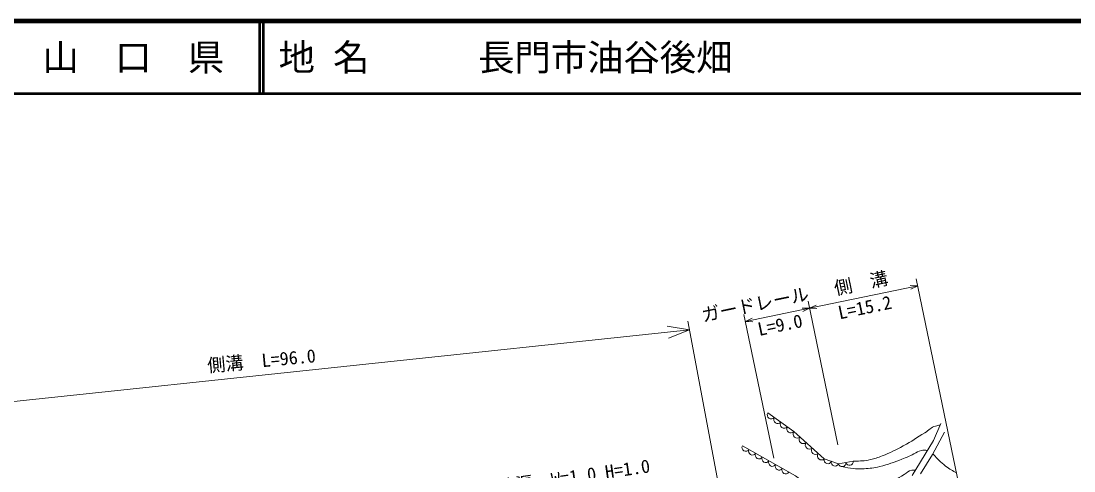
# Model space of a CAD drawing. Units: millimetres, scale not verified. Extents: x 40000 to 680000, y 20000 to 380000.
# Drawn here: x 334926 to 479862, y 318008 to 380000 of the extents above; entities that cross this region are included whole.
import ezdxf
from ezdxf.enums import TextEntityAlignment as Align

# ---------------------------------------------------------------- set-up
doc = ezdxf.new("R2010")
doc.units = ezdxf.units.MM
doc.header["$LTSCALE"] = 1000
for name, color, linetype, lineweight in [('M-BGD', 7, 'Continuous', 13), ('M-STR-HTXT', 7, 'Continuous', 13), ('M-TTL', 2, 'Continuous', 140), ('M-TTL-LINE', 7, 'Continuous', 50), ('M-TTL-TXT', 7, 'Continuous', 13), ('M-WORK', 1, 'Continuous', 13)]:
    doc.layers.add(name, color=color, linetype=linetype, lineweight=lineweight)
doc.styles.add('ＭＳ ゴシック', font='')
doc.styles.get('ＭＳ ゴシック').set_extended_font_data('MS Gothic')

msp = doc.modelspace()

# ---------------------------------------------------------------- linework, layer by layer
at = {"layer": 'M-BGD'}
for p, q in [((458154, 344477), (468383, 295000)), ((460396, 320261), (462051, 323338)), ((461541, 324535), (460542, 322210)), ((460542, 322210), (457597, 317385)), ((458734, 317616), (460396, 320261))]:
    msp.add_line(p, q, dxfattribs=at)
for points in [[(437720, 326006), (441307, 323423), (445500, 319662), (447455, 319007), (449483, 319370)], [(434217, 321477), (441548, 317329), (444367, 315161), (446573, 314848), (448232, 314885)]]:
    msp.add_lwpolyline(points, dxfattribs=at)
for centre, radius, start, end in [((438201, 325728), 555, 149.95043, 318.52812), ((439098, 325082), 555, 149.95043, 318.52812), ((439994, 324436), 555, 149.95043, 318.52812), ((440891, 323790), 555, 149.95043, 318.52812), ((441771, 323097), 567, 144.92684, 311.29826), ((442610, 322344), 567, 144.92684, 311.29826), ((443449, 321592), 567, 144.92684, 311.29826), ((434689, 321241), 527, 153.44381, 327.54625), ((435605, 320723), 527, 153.44381, 327.54625), ((436521, 320204), 527, 153.44381, 327.54625), ((444287, 320840), 567, 144.92684, 311.29826), ((445126, 320088), 567, 144.92684, 311.29826), ((437438, 319686), 527, 153.44381, 327.54625), ((438354, 319167), 527, 153.44381, 327.54625), ((439270, 318649), 527, 153.44381, 327.54625), ((445994, 319513), 516, 163.23186, 339.76876), ((446972, 319186), 516, 163.23186, 339.76876), ((447960, 319113), 515, 191.84161, 8.44854), ((448974, 319295), 515, 191.84161, 8.44854), ((440186, 318130), 527, 153.44381, 327.54625)]:
    msp.add_arc(centre, radius, start, end, dxfattribs=at)
for points, knots in [([(461456, 324338), (461165, 324307), (461056, 324271), (460807, 324196), (460161, 324000), (459918, 323631), (459344, 323276), (458187, 322560), (457570, 322105), (456373, 321457), (455261, 320856), (454621, 320542), (453446, 320073), (452839, 319831), (452489, 319713), (451852, 319567), (450947, 319360), (450566, 319383), (449483, 319370)], [0, 0, 0, 0, 1, 1, 1, 2, 2, 2, 3, 3, 3, 4, 4, 4, 5, 5, 5, 6, 6, 6, 6]), ([(459712, 320845), (459349, 320888), (459191, 320892), (458865, 320835), (458429, 320758), (458240, 320542), (457836, 320359), (457182, 320063), (456827, 319868), (456156, 319611), (454997, 319165), (454339, 318927), (453136, 318620), (452309, 318408), (451824, 318366), (450972, 318320), (449742, 318254), (449247, 318376), (447832, 318613)], [0, 0, 0, 0, 1, 1, 1, 2, 2, 2, 3, 3, 3, 4, 4, 4, 5, 5, 5, 6, 6, 6, 6]), ([(460454, 320369), (461174, 319541), (461443, 319250), (462196, 318671), (462743, 318251), (463178, 318013), (463675, 317769)], [0, 0, 0, 0, 1, 1, 1, 2, 2, 2, 2]), ([(458043, 318116), (457834, 318147), (457736, 318136), (457542, 318110), (457070, 318047), (456900, 317737), (456488, 317498), (455476, 316910), (454958, 316486), (453896, 315992), (452725, 315448), (452088, 314980), (450807, 314814), (449809, 314684), (449340, 314717), (448232, 314885)], [0, 0, 0, 0, 1, 1, 1, 2, 2, 2, 3, 3, 3, 4, 4, 4, 5, 5, 5, 5])]:
    msp.add_open_spline(points, degree=3, knots=knots, dxfattribs=at)
at = {"layer": 'M-STR-HTXT'}
for p, q in [((458356, 343497), (457326, 343540)), ((458356, 343497), (443459, 340417)), ((458356, 343497), (457427, 343050)), ((447350, 321594), (443256, 341397)), ((443459, 340417), (444388, 340865)), ((438537, 319772), (434443, 339575)), ((434645, 338595), (443459, 340417)), ((443459, 340417), (442429, 340460)), ((443459, 340417), (442530, 339970)), ((443459, 340417), (444489, 340375)), ((434645, 338595), (435574, 339043)), ((434645, 338595), (435675, 338553))]:
    msp.add_line(p, q, dxfattribs=at)
at = {"layer": 'M-TTL'}
msp.add_line((680000, 380000), (40000, 380000), dxfattribs=at)
at = {"layer": 'M-TTL-LINE'}
for p, q in [((367750, 380000), (367750, 370000)), ((368250, 380000), (368250, 370000)), ((40000, 370000), (680000, 370000))]:
    msp.add_line(p, q, dxfattribs=at)
at = {"layer": 'M-WORK'}
for p, q in [((426934, 337466), (423863, 337978)), ((431177, 314920), (426709, 338665)), ((426934, 337466), (331204, 327294)), ((426934, 337466), (424039, 336321))]:
    msp.add_line(p, q, dxfattribs=at)

# ---------------------------------------------------------------- texts
at = {"layer": 'M-STR-HTXT', "style": 'ＭＳ ゴシック'}
for s, rotation, p in [('側\u3000溝', 11.681, (447178, 341697)), ('ガードレール', 11.68, (428936, 338015)), ('石積暗渠\u3000W=1.0 H=1.0', 8.172, (395746, 313558))]:
    msp.add_text(s, height=1833, rotation=rotation, dxfattribs=at).set_placement(p, align=Align.BOTTOM_LEFT)
for s, rotation, p in [('L=15.2', 11.681, (447229, 340686)), ('L=9.0', 11.68, (436169, 338400))]:
    msp.add_text(s, height=1833, rotation=rotation, dxfattribs=at).set_placement(p, align=Align.TOP_LEFT)
at = {"layer": 'M-TTL-TXT', "style": 'ＭＳ ゴシック'}
msp.add_text('山\u3000口\u3000県', height=3666, dxfattribs=at).set_placement((350375, 375000), align=Align.MIDDLE_CENTER)
msp.add_text('地 名      長門市油谷後畑', height=3666, dxfattribs=at).set_placement((370380, 375000), align=Align.MIDDLE_LEFT)
at = {"layer": 'M-WORK', "style": 'ＭＳ ゴシック'}
msp.add_text('側溝\u3000L=96.0', height=1833, rotation=5.292, dxfattribs=at).set_placement((360704, 331064), align=Align.BOTTOM_LEFT)

doc.saveas('drawing.dxf')
